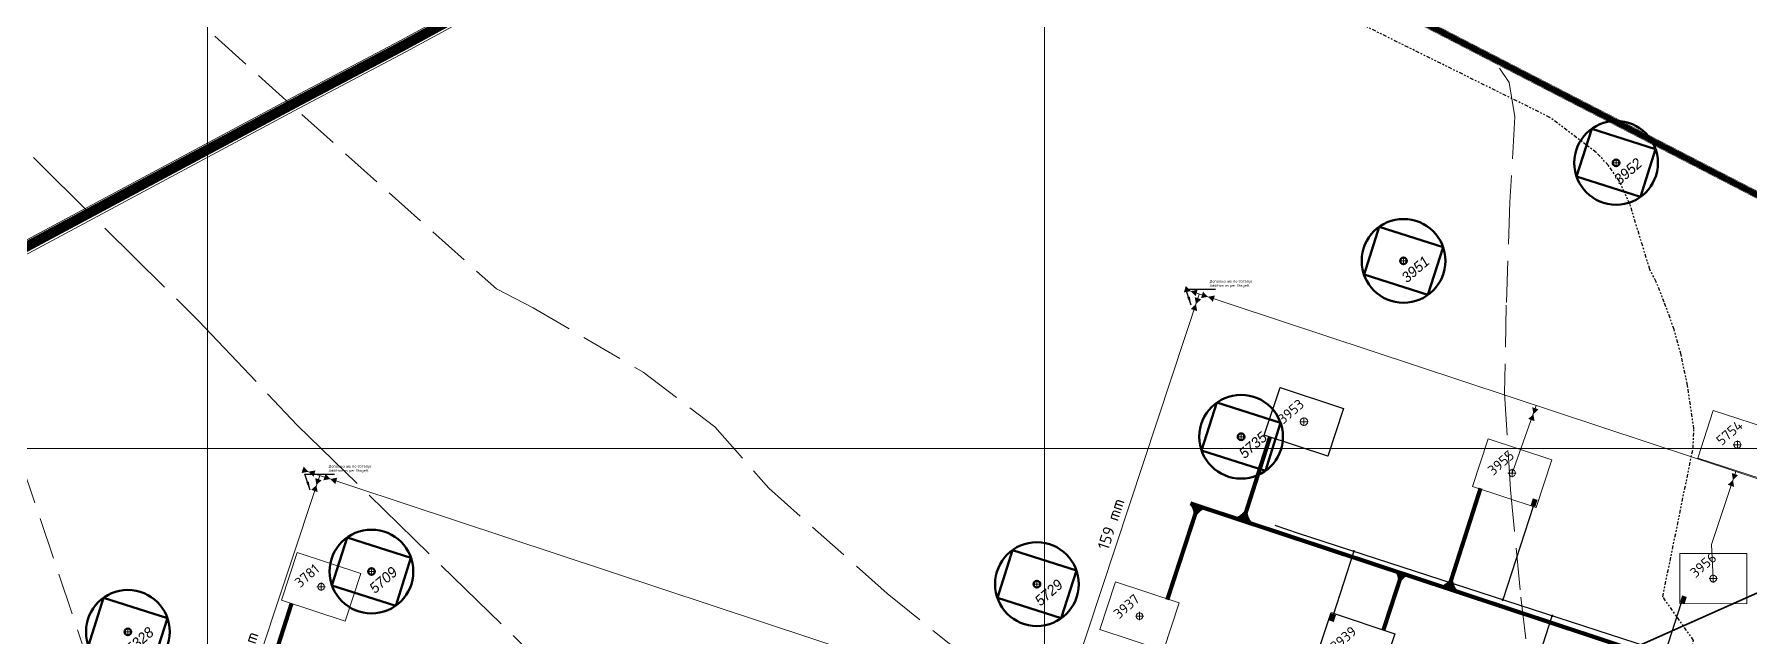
# Model space of a CAD drawing. Header units: millimetres. Extents: x 519 to 9564855, y -810 to 5021775.
# Drawn here: x 9527793 to 9529843, y 5002775 to 5003495 of the extents above; entities that cross this region are included whole.
import ezdxf

# ---------------------------------------------------------------- set-up
doc = ezdxf.new("R2010")
doc.units = ezdxf.units.MM
doc.header["$LTSCALE"] = 2
doc.header["$MEASUREMENT"] = 0
doc.header["$PDMODE"] = 2
doc.header["$PDSIZE"] = 5
for name, pattern in [('92051501$0$GROUND1', [60, 50, -10]), ('92051501$0$GROUND2', [35, 25, -10]), ('DASHED2', [9.525, 6.35, -3.175]), ('Трубопровод подводный под дном', [9.5, 2.25, -1, 1, -1, 1, -1, 2.25])]:
    doc.linetypes.add(name, pattern=pattern)
for name, color, linetype in [('Future Roads', 44, 'Continuous'), ('GRID_PULKOVO', 7, 'Continuous'), ('OilColl&Flowlines', 3, 'Continuous'), ('ROAD_FIELD', 255, '92051501$0$GROUND2'), ('ROAD_GROUND', 9, 'Continuous'), ('Stage 9.Frame&Text', 7, 'Continuous'), ('МГ-земельный участок', 7, 'Continuous')]:
    doc.layers.add(name, color=color, linetype=linetype)
for name, color, linetype, lineweight in [('Скважины на 2023 год', 201, 'Continuous', 20), ('Скважины на 2026', 222, 'Continuous', 50), ('Электро', 1, 'Continuous', 30), ('Электроснаб', 1, 'Continuous', 18), ('Электроснабжене', 1, 'Continuous', 18)]:
    doc.layers.add(name, color=color, linetype=linetype, lineweight=lineweight)
doc.styles.add('Elect', font='isocpeur.ttf')
doc.styles.add('Line_GUGK', font='')
doc.styles.get("Standard").update_dxf_attribs({"font": 'isocpeur.ttf', "width": 0.5})
doc.styles.get('Line_GUGK').set_extended_font_data('Bm431', italic=True)
doc.dimstyles.new('ISO-25', dxfattribs={"dimtxt": 15, "dimasz": 10, "dimexe": 5, "dimexo": 5, "dimgap": 5, "dimtad": 1, "dimtxsty": 'Standard', "dimblk": 'OBLIQUE', "dimcen": 50, "dimadec": 0, "dimazin": 0, "dimtfac": 1, "dimtmove": 0, "dimatfit": 3, "dimfxl": 0, "dimarcsym": 0})

# ---------------------------------------------------------------- blocks, each defined once
blk = doc.blocks.new('92051501$0$WELLPAD')
at = {"flags": 128}
blk.add_lwpolyline([(40, -30), (-40, -30), (-40, 30), (40, 30)], close=True, dxfattribs=at)
blk = doc.blocks.new('_Oblique')
at = {"color": 0, "linetype": 'ByBlock', "lineweight": -2}
blk.add_line((-0.5, -0.5), (0.5, 0.5), dxfattribs=at)

msp = doc.modelspace()

# ---------------------------------------------------------------- hatches: boundary and pattern name
at = {"layer": 'Future Roads', "linetype": 'ByBlock', "lineweight": 0, "ltscale": 25}
h = msp.add_hatch(color=41, dxfattribs=at)
edge = h.paths.add_edge_path()
edge.add_line((9529182.81672, 5002921.42234), (9529178.0707, 5002923.01418))
edge.add_arc((9529157.66783, 5002920.28626), 20.58442, 367.61544673, 401.50735806)
edge.add_line((9529173.0829, 5002933.92789), (9529191.24257, 5002927.91919))
edge.add_arc((9529202.88052, 5002904.11358), 26.4981, 476.05282574, 499.21610864)
h = msp.add_hatch(color=41, dxfattribs=at)
edge = h.paths.add_edge_path()
edge.add_line((9529238.047, 5002924.51803), (9529242.79303, 5002922.92619))
edge.add_arc((9529263.19589, 5002925.65411), 20.58442, 187.61544673, 221.50735806)
edge.add_line((9529247.78082, 5002912.01248), (9529229.62116, 5002918.02118))
edge.add_arc((9529217.9832, 5002941.82679), 26.4981, 296.05282574, 319.21610865)
h = msp.add_hatch(color=41, dxfattribs=at)
edge = h.paths.add_edge_path()
edge.add_line((9529427.03044, 5002842.59116), (9529422.28441, 5002844.18301))
edge.add_arc((9529401.88154, 5002841.45508), 20.58442, 367.61544673, 401.50735806)
edge.add_line((9529417.29661, 5002855.09672), (9529435.45628, 5002849.08801))
edge.add_arc((9529447.09423, 5002825.2824), 26.4981, 476.05282574, 499.21610864)
h = msp.add_hatch(color=41, dxfattribs=at)
edge = h.paths.add_edge_path()
edge.add_line((9529483.78366, 5002842.86054), (9529488.52969, 5002841.26869))
edge.add_arc((9529508.93256, 5002843.99662), 20.58442, 187.61544673, 221.50735806)
edge.add_line((9529493.51749, 5002830.35499), (9529475.35782, 5002836.36369))
edge.add_arc((9529463.71987, 5002860.1693), 26.4981, 296.05282574, 319.21610865)
at = {"layer": 'Электро', "ltscale": 7.5}
for points in [[(9529589.09962, 5002938.62329), (9529583.47725, 5002940.44934), (9529580.81511, 5002932.2527), (9529586.43749, 5002930.42665)], [(9529767.46058, 5002822.66892), (9529761.83821, 5002824.49498), (9529759.17607, 5002816.29834), (9529764.79844, 5002814.47228)], [(9529348.30387, 5002801.04312), (9529342.67175, 5002802.83888), (9529340.05377, 5002794.62803), (9529345.68589, 5002792.83226)]]:
    msp.add_hatch(color=256, dxfattribs=at).paths.add_polyline_path(points)

# ---------------------------------------------------------------- linework, layer by layer
at = {"color": 5, "linetype": 'Трубопровод подводный под дном', "lineweight": 30, "elevation": -26.715}
msp.add_lwpolyline([(9529738.8718, 5002632.9028), (9529738.5563, 5002652.0159), (9529775.5904, 5002770.8692), (9529738.7174, 5002822.9838), (9529774.8106, 5002999.6744), (9529775.9477, 5003023.3157), (9529768.2218, 5003075.0578), (9529760.4861, 5003111.9553), (9529752.2433, 5003141.9771), (9529740.5233, 5003174.607), (9529730.8312, 5003198.9422), (9529723.1535, 5003213.7883), (9529699.4124, 5003291.8568), (9529686.7263, 5003319.5429), (9529673.6971, 5003338.0508), (9529659.1637, 5003353.609), (9529603.7457, 5003395.3937), (9528631.6617, 5003875.9393), (9528080.7774, 5004147.6021), (9527413.1919, 5004600.0364)], dxfattribs=at)
at = {"layer": 'DEFPOINTS', "lineweight": 0, "ltscale": 80}
for p in [(9529558.7, 5002970.7), (9529799, 5002844.6)]:
    msp.add_point(p, dxfattribs=at)
at = {"layer": 'Future Roads', "color": 41, "linetype": 'ByBlock', "lineweight": 0, "const_width": 5, "elevation": 0.00005}
for points in [[(9529269.48982, 5003013.7036), (9529237.52583, 5002913.93543)], [(9529521.00604, 5002952.53279), (9529482.65433, 5002832.82685)], [(9529146.72715, 5002819.36413), (9529183.51448, 5002931.80681)], [(9529404.96583, 5002783.28515), (9529427.17947, 5002851.18248)], [(9528100.58822, 5002815.01663), (9528051.40918, 5002661.5157)]]:
    msp.add_lwpolyline(points, dxfattribs=at)
at = {"layer": 'Future Roads', "color": 41, "linetype": 'ByBlock', "lineweight": 0, "const_width": 5}
msp.add_lwpolyline([(9531951.99889, 5002015.76548), (9529174.31087, 5002934.40004)], dxfattribs=at)
at = {"layer": 'GRID_PULKOVO', "lineweight": 0}
for p, q in [((9528000, 5011000), (9528000, 4992000)), ((9529000, 5011000), (9529000, 4992000)), ((9519000, 5003000), (9533000, 5003000))]:
    msp.add_line(p, q, dxfattribs=at)
at = {"layer": 'OilColl&Flowlines', "color": 3, "linetype": 'ByBlock', "lineweight": 0, "ltscale": 25}
for p, q in [((9529016.72284, 5002675.83288), (9529185.00922, 5003184.43245)), ((9528134.14793, 5002967.89265), (9527955.97796, 5002429.42265))]:
    msp.add_line(p, q, dxfattribs=at)
at = {"layer": 'OilColl&Flowlines', "color": 3, "linetype": 'ByBlock', "lineweight": 0}
for p, q in [((9531295.14633, 5002486.42952), (9529169.99705, 5003189.52331)), ((9529558.7, 5002970.7), (9529587.31027, 5003051.12227)), ((9528113.79608, 5002974.50562), (9533711.21889, 5001122.41542)), ((9529797, 5002885.28502), (9529825.88483, 5002972.58153)), ((9529799, 5002844.6), (9529797, 5002885.28502))]:
    msp.add_line(p, q, dxfattribs=at)
for points in [[(9529181.82649, 5003185.65688, 8, 0, 0), (9529174.77307, 5003187.91118, 0, 8, 0), (9529167.71419, 5003190.16723, 8, 8, 0)], [(9529202.37542, 5003178.89039, 8, 0, 0), (9529195.32199, 5003181.1447, 0, 8, 0), (9529188.26311, 5003183.40074, 8, 8, 0)], [(9529586.53532, 5003047.99094, 8, 0, 0), (9529584.15481, 5003040.9791, 0, 8, 0), (9529581.77247, 5003033.96184, 8, 8, 0)], [(9528127.90838, 5002969.99527, 8, 0, 0), (9528120.85496, 5002972.24957, 0, 8, 0), (9528113.79608, 5002974.50562, 8, 8, 0)], [(9528132.62471, 5002963.3245, 8, 0, 0), (9528130.24421, 5002956.31266, 0, 8, 0), (9528127.86186, 5002949.2954, 8, 8, 0)], [(9528153.96463, 5002961.2941, 8, 0, 0), (9528146.9112, 5002963.5484, 0, 8, 0), (9528139.85233, 5002965.80445, 8, 8, 0)], [(9529824.88841, 5002969.38755, 8, 0, 0), (9529822.50791, 5002962.37571, 0, 8, 0), (9529820.12557, 5002955.35845, 8, 8, 0)]]:
    msp.add_lwpolyline(points, format="xyseb", dxfattribs=at)
at = {"layer": 'OilColl&Flowlines', "color": 5, "linetype": 'ByBlock', "lineweight": 0}
msp.add_lwpolyline([(9529183.38044, 5003179.32731, 8, 0, 0), (9529180.99993, 5003172.31547, 0, 8, 0), (9529178.61759, 5003165.29821, 8, 8, 0)], format="xyseb", dxfattribs=at)
at = {"layer": 'ROAD_FIELD', "color": 0, "linetype": '92051501$0$GROUND1', "lineweight": 0}
msp.add_lwpolyline([(9526935.437, 5004963.955), (9527193.41818, 5004344.27112), (9527450.38626, 5003684.4282), (9527989.53769, 5003152.50492), (9528107.38116, 5003027.9094), (9528607.94222, 5002539.88503), (9529298.35573, 5001837.34368), (9529522.87428, 5001612.96816), (9529662.137, 5001472.855), (9529971.037, 5001333.555), (9529994.03437, 5001320.86328)], dxfattribs=at)
at = {"layer": 'ROAD_FIELD', "lineweight": 0}
for points in [[(9527697.9529, 5003749.4838), (9527829.537, 5003652.655), (9527956.6319, 5003538.88929), (9528345.237, 5003190.455), (9528389.237, 5003167.955), (9528520.78893, 5003090.98643), (9528606.337, 5003025.955), (9528670.737, 5002952.555), (9528812.237, 5002826.755), (9528926.137, 5002734.855), (9529063.037, 5002604.955), (9529158.637, 5002507.655), (9529185.12703, 5002464.10354), (9529205.837, 5002340.355), (9529226.037, 5002283.255), (9529271.437, 5002164.755), (9529326.037, 5002072.855), (9529375.937, 5001953.155), (9529468.337, 5001796.455), (9529605.84662, 5001506.11208)], [(9529543.437, 5003454.155), (9529555.137, 5003436.955), (9529562.137, 5003395.855), (9529556.137, 5003294.055), (9529551.737, 5003171.155), (9529549.737, 5003065.955), (9529556.93674, 5002950.49078), (9529569.237, 5002822.455), (9529589.237, 5002653.155), (9529599.637, 5002409.055), (9529602.24631, 5002342.01935), (9529587.137, 5001963.455), (9529592.837, 5001688.655), (9529596.56808, 5001546.46579)], [(9527696.38116, 5003185.12216), (9527777.737, 5002982.555), (9527873.737, 5002697.855), (9527954.337, 5002493.855), (9528053.84877, 5002228.11511)]]:
    msp.add_lwpolyline(points, dxfattribs=at)
at = {"layer": 'ROAD_GROUND', "color": 8, "lineweight": 0, "const_width": 7}
msp.add_lwpolyline([(9524537.87877, 5006183.0772), (9524596.61062, 5006146.11647), (9525224.23922, 5006057.68426), (9525621.0772, 5005860.96201), (9525912.93567, 5005677.01423), (9526862.06839, 5005023.65939), (9527571.35015, 5004512.27254), (9528019.23113, 5004210.88347), (9529454.57675, 5003507.66217), (9530449.20265, 5002994.49962), (9531579.26201, 5002384.42156), (9532340.28086, 5001987.55958), (9532638.37132, 5001851.5639)], dxfattribs=at)
at = {"layer": 'ROAD_GROUND', "lineweight": 0}
for points, const_width in [([(9524542.10393, 5006176.41948), (9524595.18425, 5006142.27793), (9525223.04143, 5006053.81351), (9525619.11741, 5005857.46901), (9525910.73434, 5005673.67347), (9526859.72905, 5005020.41478), (9527569.06331, 5004508.99009), (9528017.22526, 5004207.41194), (9529452.74272, 5003504.10741), (9530447.30242, 5002990.9798), (9531577.38702, 5002380.88811), (9532338.52473, 5001983.96415), (9532636.71105, 5001847.92473)], 0.5), ([(9524546.43165, 5006183.14784), (9524598.037, 5006149.955), (9525225.437, 5006061.555), (9525623.037, 5005864.455), (9525915.137, 5005680.355), (9526864.337, 5005026.955), (9527573.637, 5004515.555), (9528021.237, 5004214.355), (9529456.337, 5003511.255), (9530451.037, 5002998.055), (9531581.137, 5002387.955), (9532342.037, 5001991.155), (9532640.03159, 5001855.20306)], 0.5), ([(9527618.43998, 5003152.48327), (9528105.92301, 5003413.37419), (9528233.94734, 5003480.98703), (9528486.5416, 5003618.73501), (9528563.18886, 5003669.03843), (9528585.9888, 5003671.75866), (9528851.94087, 5003781.03921), (9528875.86021, 5003791.29683)], 12)]:
    msp.add_lwpolyline(points, dxfattribs=dict(at, const_width=const_width))
for points in [[(9527615.137, 5003158.655), (9528102.637, 5003419.555), (9528230.637, 5003487.155), (9528482.93952, 5003624.74388), (9528560.72463, 5003675.79408), (9528584.21146, 5003678.59625), (9528849.137, 5003787.455), (9528862.11695, 5003793.4733)], [(9527622.21482, 5003145.42986), (9528109.67845, 5003406.3104), (9528237.73058, 5003473.93792), (9528490.65825, 5003611.86772), (9528566.00512, 5003661.3177), (9528588.02005, 5003663.94427), (9528855.14529, 5003773.70688), (9528878.67789, 5003785.35958)]]:
    msp.add_lwpolyline(points, dxfattribs=at)
at = {"layer": 'Stage 9.Frame&Text', "color": 9, "linetype": 'ByBlock', "lineweight": 0, "true_color": 0xc7c8ca, "elevation": 0.00005}
msp.add_lwpolyline([(9529262.59217, 5003015.98591), (9529338.5727, 5002990.84533), (9529357.42813, 5003047.83072), (9529281.44761, 5003072.9713)], close=True, dxfattribs=at)
at = {"layer": 'Stage 9.Frame&Text', "color": 0, "linetype": 'ByBlock', "lineweight": 0, "elevation": 0.00005}
for points in [[(9529511.29218, 5002954.6859), (9529587.2727, 5002929.54532), (9529606.12814, 5002986.53072), (9529530.14761, 5003011.6713)], [(9529839.01819, 5002874.64159), (9529758.98647, 5002874.75002), (9529758.90515, 5002814.72623), (9529838.93687, 5002814.6178)]]:
    msp.add_lwpolyline(points, close=True, dxfattribs=at)
at = {"layer": 'Stage 9.Frame&Text', "linetype": 'ByBlock', "lineweight": 0, "elevation": 0.00005}
for points in [[(9528088.49217, 5002818.8859), (9528164.4727, 5002793.74533), (9528183.32813, 5002850.73072), (9528107.34761, 5002875.8713)], [(9529066.19218, 5002783.7859), (9529142.1727, 5002758.64532), (9529161.02814, 5002815.63072), (9529085.04761, 5002840.7713)]]:
    msp.add_lwpolyline(points, close=True, dxfattribs=at)
at = {"layer": 'Stage 9.Frame&Text', "color": 9, "linetype": 'ByBlock', "lineweight": 0, "true_color": 0xc7c8ca}
msp.add_circle((9529310, 5003032), 4.48341, dxfattribs=at)
at = {"layer": 'Stage 9.Frame&Text', "color": 0, "linetype": 'ByBlock', "lineweight": 0}
for centre in [(9529558.7, 5002970.7), (9529799, 5002844.6)]:
    msp.add_circle(centre, 4, dxfattribs=at)
at = {"layer": 'Stage 9.Frame&Text', "linetype": 'ByBlock', "lineweight": 0}
for centre in [(9528135.9, 5002834.9), (9529113.6, 5002799.8)]:
    msp.add_circle(centre, 4, dxfattribs=at)
at = {"layer": 'Stage 9.Frame&Text', "color": 9, "linetype": 'ByBlock', "lineweight": 0, "true_color": 0xc7c8ca}
msp.add_point((9529310, 5003032), dxfattribs=at)
at = {"layer": 'Stage 9.Frame&Text', "color": 0, "linetype": 'ByBlock', "lineweight": 0}
msp.add_point((9529558.7, 5002970.7), dxfattribs=at)
at = {"layer": 'Stage 9.Frame&Text', "linetype": 'ByBlock', "lineweight": 0}
for p in [(9528135.9, 5002834.9), (9529113.6, 5002799.8), (9529113.6, 5002799.8)]:
    msp.add_point(p, dxfattribs=at)
at = {"layer": 'Stage 9.Frame&Text', "color": 0, "linetype": 'ByBlock', "lineweight": 0, "ltscale": 80}
msp.add_point((9529799, 5002844.6), dxfattribs=at)
at = {"layer": 'МГ-земельный участок', "color": 0, "linetype": 'DASHED2', "lineweight": 25, "ltscale": 5, "const_width": 2}
msp.add_lwpolyline([(9522167.80801, 4999999.48247), (9521654, 5002362), (9522840, 5002532), (9525642, 5002155), (9528521, 5002235), (9531281, 5003464), (9533105, 5001043), (9546614, 4998215), (9544978, 4995525), (9543652, 4996420), (9539605, 4995735), (9529554.6705, 4998798.09585), (9529554.71722, 4998845.23995), (9529525.402, 4998845.269), (9529525.36994, 4998882.97318), (9529309.91997, 4998882.84552), (9526935, 5000017), (9526935, 4999132), (9522906, 5001105), (9522683.367, 5000265.06642), (9522496, 5000315)], close=True, dxfattribs=at)
at = {"layer": 'Скважины на 2023 год', "color": 0, "linetype": 'ByBlock', "lineweight": 0}
msp.add_lwpolyline([(9529780.50241, 5002988.34789), (9529856.58693, 5002963.62653), (9529875.12795, 5003020.68992), (9529799.04343, 5003045.41128)], close=True, dxfattribs=at)
msp.add_circle((9529827.8, 5003004.5), 4, dxfattribs=at)
msp.add_point((9529827.8, 5003004.5), dxfattribs=at)
at = {"layer": 'Скважины на 2026', "color": 177, "linetype": 'ByBlock', "ltscale": 50, "true_color": 0x293189, "elevation": 0}
for points in [[(9529635.68232, 5003324.59224), (9529711.90497, 5003300.30011), (9529730.12406, 5003357.4671), (9529653.90141, 5003381.75923)], [(9529187.68232, 5002997.59224), (9529263.90497, 5002973.30011), (9529282.12406, 5003030.4671), (9529205.90141, 5003054.75923)]]:
    msp.add_lwpolyline(points, close=True, dxfattribs=at)
at = {"layer": 'Скважины на 2026', "color": 177, "linetype": 'ByBlock', "ltscale": 50, "true_color": 0x293189}
for points in [[(9529381.77913, 5003207.56257), (9529458.00178, 5003183.27044), (9529476.22087, 5003240.43743), (9529399.99822, 5003264.72956)], [(9528148.77913, 5002836.56257), (9528225.00178, 5002812.27044), (9528243.22087, 5002869.43743), (9528166.99822, 5002893.72956)], [(9528943.77913, 5002821.56257), (9529020.00178, 5002797.27044), (9529038.22087, 5002854.43743), (9528961.99822, 5002878.72956)], [(9527857.77913, 5002764.56257), (9527934.00178, 5002740.27044), (9527952.22087, 5002797.43743), (9527875.99822, 5002821.72956)]]:
    msp.add_lwpolyline(points, close=True, dxfattribs=at)
for centre in [(9529682.90319, 5003341.02967, 0), (9529429, 5003224), (9529234.90319, 5003014.02967, 0), (9528196, 5002853), (9528991, 5002838), (9527905, 5002781)]:
    msp.add_circle(centre, 50, dxfattribs=at)
at = {"layer": 'Скважины на 2026', "color": 5, "linetype": 'ByBlock'}
for centre in [(9529682.90319, 5003341.02967, 0), (9529429, 5003224), (9529234.90319, 5003014.02967, 0), (9528196, 5002853), (9528991, 5002838), (9527905, 5002781)]:
    msp.add_circle(centre, 4, dxfattribs=at)
at = {"layer": 'Скважины на 2026', "color": 177, "linetype": 'ByBlock', "lineweight": 0, "true_color": 0x293189}
for p in [(9529683, 5003341), (9529429.09681, 5003223.97033, 0), (9529235, 5003014), (9528196.09681, 5002852.97033, 0), (9528991.09681, 5002837.97033, 0), (9527905.09681, 5002780.97033, 0)]:
    msp.add_point(p, dxfattribs=at)
at = {"layer": 'Электро'}
for p, q in [((9529583.65576, 5002930.7421, 0.00005), (9529547.47043, 5002819.37511)), ((9529369.50805, 5002877.19859), (9529344.74182, 5002800.97596)), ((9529760.61537, 5002815.57284), (9529741.38123, 5002756.36967)), ((9529571.47618, 5002692.21133), (9529606.55633, 5002800.17694))]:
    msp.add_line(p, q, dxfattribs=at)
msp.add_lwpolyline([(9529830.76794, 5002727.32617), (9529303.47414, 5002898.65431), (9529275.62092, 5002907.98189)], dxfattribs=at)
at = {"layer": 'Электро', "ltscale": 25, "const_width": 1.5}
for points in [[(9529368.79476, 5002877.43036, 1), (9529370.22134, 5002876.96683, 1)], [(9529546.75714, 5002819.60687, 1), (9529548.18372, 5002819.14335, 1)], [(9529605.84304, 5002800.4087, 1), (9529607.26962, 5002799.94517, 1)]]:
    msp.add_lwpolyline(points, format="xyb", close=True, dxfattribs=at)
at = {"layer": 'Электроснаб', "color": 1, "lineweight": 0}
msp.add_line((9529571.47618, 5002692.21133), (9529606.55633, 5002800.17694), dxfattribs=at)
at = {"layer": 'Электроснаб', "color": 1, "linetype": 'ByBlock', "lineweight": 0, "ltscale": 25, "const_width": 1.5}
for points in [[(9529368.79476, 5002877.43036, 1), (9529370.22134, 5002876.96683, 1)], [(9529546.75714, 5002819.60687, 1), (9529548.18372, 5002819.14335, 1)], [(9529605.84304, 5002800.4087, 1), (9529607.26962, 5002799.94517, 1)]]:
    msp.add_lwpolyline(points, format="xyb", close=True, dxfattribs=at)
at = {"layer": 'Электроснабжене', "color": 1, "lineweight": 0}
msp.add_line((9529571.47618, 5002692.21133), (9529606.55633, 5002800.17694), dxfattribs=at)
at = {"layer": 'Электроснабжене', "color": 1, "linetype": 'ByBlock', "lineweight": 0, "ltscale": 25, "const_width": 1.5}
for points in [[(9529368.79476, 5002877.43036, 1), (9529370.22134, 5002876.96683, 1)], [(9529546.75714, 5002819.60687, 1), (9529548.18372, 5002819.14335, 1)], [(9529605.84304, 5002800.4087, 1), (9529607.26962, 5002799.94517, 1)]]:
    msp.add_lwpolyline(points, format="xyb", close=True, dxfattribs=at)

# ---------------------------------------------------------------- block references
at = {"layer": 'Stage 9.Frame&Text', "color": 9, "linetype": 'ByBlock', "lineweight": 0, "true_color": 0xc7c8ca, "xscale": 1.000397499139614, "yscale": 1.000397499139614, "zscale": 1.000397499139614, "rotation": 341.6915560444714}
msp.add_blockref('92051501$0$WELLPAD', (9529310.01015, 5003031.90831, 0.00005), dxfattribs=at)
at = {"layer": 'Stage 9.Frame&Text', "color": 0, "linetype": 'ByBlock', "lineweight": 0, "xscale": 1.000397499139614, "yscale": 1.000397499139614, "zscale": 1.000397499139614, "rotation": 341.6915560444714}
msp.add_blockref('92051501$0$WELLPAD', (9529371.01015, 5002762.90831, 0.00005), dxfattribs=at)

# ---------------------------------------------------------------- texts
at = {"layer": 'OilColl&Flowlines', "color": 7, "lineweight": 0, "style": 'Elect'}
for p in [(9529076.24419, 5002877.75823), (9528041.63176, 5002718.51384)]:
    msp.add_text('159 mm', height=14, rotation=71.69155607, dxfattribs=at).set_placement(p)
at = {"layer": 'Stage 9.Frame&Text', "color": 9, "linetype": 'ByBlock', "lineweight": 0, "true_color": 0xc7c8ca, "style": 'Elect'}
msp.add_text('3953', height=12, rotation=41, dxfattribs=at).set_placement((9529285.28384, 5003028.31101))
at = {"layer": 'Stage 9.Frame&Text', "color": 0, "linetype": 'ByBlock', "lineweight": 0, "style": 'Elect'}
for s, p in [('3955', (9529536.12032, 5002967.06201)), ('3956', (9529777.84924, 5002844.76249)), ('3939', (9529348.01578, 5002756.96856))]:
    msp.add_text(s, height=12, rotation=41, dxfattribs=at).set_placement(p)
at = {"layer": 'Stage 9.Frame&Text', "linetype": 'ByBlock', "lineweight": 0, "style": 'Elect'}
for s, p in [('3781', (9528110.8122, 5002832.98)), ('3937', (9529089.11025, 5002795.68438))]:
    msp.add_text(s, height=12, rotation=41, dxfattribs=at).set_placement(p)
at = {"layer": 'Stage 9.Frame&Text', "color": 0, "linetype": 'ByBlock', "lineweight": 0, "ltscale": 25, "char_height": 3, "width": 280, "attachment_point": 7, "rotation": 0.00000001, "style": 'Elect'}
for insert in [(9529197.32557, 5003192.17751), (9528144.85087, 5002971.26876)]:
    msp.add_mtext('{\\fVerdana|b0|i0|c204|p34;\\C1;Дополнение по 9этапу\\fVerdana|b0|i0|c0|p34;/\\PAddition as per Stage9.}', dxfattribs=dict(at, insert=insert))
at = {"layer": 'Скважины на 2023 год', "color": 0, "linetype": 'ByBlock', "lineweight": 0, "style": 'Elect'}
msp.add_text('5754', height=12, rotation=41, dxfattribs=at).set_placement((9529809.15026, 5003002.74363))
at = {"layer": 'Скважины на 2026', "color": 177, "linetype": 'ByBlock', "true_color": 0x293189, "style": 'Line_GUGK'}
for s, p in [('3952', (9529687.05785, 5003314.0839, 0)), ('3951', (9529433.15466, 5003197.05423)), ('5735', (9529239.05785, 5002987.0839, 0)), ('5709', (9528200.15466, 5002826.05423)), ('5729', (9528995.15466, 5002811.05423)), ('5328', (9527909.15466, 5002754.05423))]:
    msp.add_text(s, height=12.5, rotation=41, dxfattribs=at).set_placement(p)

# ---------------------------------------------------------------- leaders
at = {"layer": 'Stage 9.Frame&Text', "color": 0, "linetype": 'ByBlock', "lineweight": 0, "ltscale": 25}
for points in [[(9529175.26385, 5003171.30204), (9529169.01385, 5003190.30204), (9529204.26385, 5003190.30204)], [(9528122.78915, 5002950.39329), (9528116.53915, 5002969.39329), (9528151.78915, 5002969.39329)]]:
    msp.add_leader(points, dimstyle='ISO-25', override={"dimgap": 5, "dimtad": 1, "dimtxsty": 'Elect'}, dxfattribs=at)

doc.saveas('drawing.dxf')
